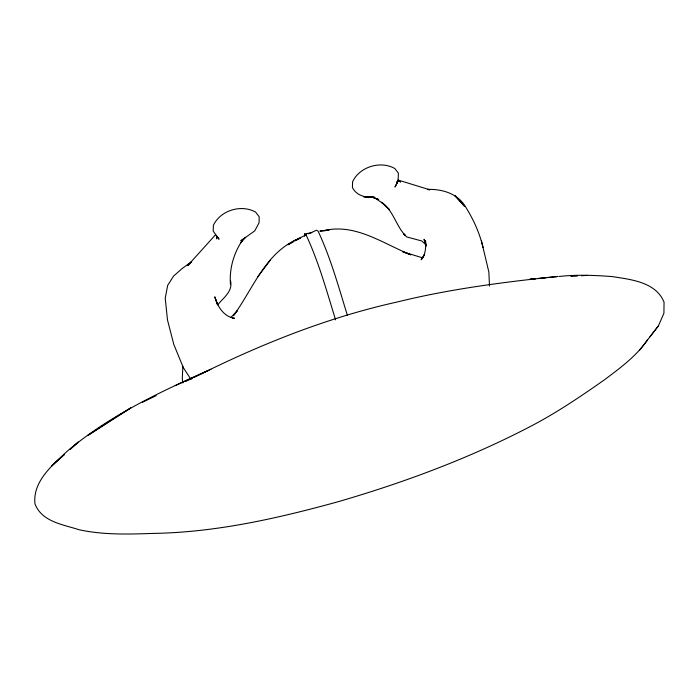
<?xml version="1.0" encoding="UTF-8"?>
<svg xmlns="http://www.w3.org/2000/svg" width="699" height="699" viewBox="0 0 699 699"><rect width="100%" height="100%" fill="white"/><g stroke="black" fill="none" stroke-linecap="round" stroke-linejoin="round"><path stroke-width="1.05" d="M230.452 284.449C229.263 268.897 233.545 253.466 242.291 240.517L240.771 242.754L245.637 237.311L240.84 240.788L254.786 230.836L259.076 222.745L259.189 216.751L255.633 212.138C241.295 203.977 220.36 210.355 213.361 225.375L213.212 231.151L219.049 239.25L217.441 236.804M182.858 366.363L182.282 378.613L182.815 382.93M398.063 181.102L395.057 186.878L398.063 181.102L398.404 173.151L394.839 168.538C380.509 160.377 359.574 166.755 352.576 181.775L352.427 187.55C356.455 195.746 365.918 197.992 374.323 197.153L363.646 196.742L372.986 197.424L378.771 199.538L371.204 196.655L375.913 198.665L382.869 203.444L389.326 209.569L381.637 202.299C393.52 210.626 395.905 225.882 405.507 235.633L403.585 233.746L406.731 236.944L421.777 240.972L426.224 245.087M650.035 336.735L658.423 325.848L663.919 313.248L664.05 302.169C655.88 281.95 630.839 279.513 612.071 276.568C594.482 275.266 576.71 274.489 559.148 276.481M215.624 234.646L187.699 265.603L191.613 261.837M295.135 240.884L300.518 237.975C266.441 250.6 253.737 287.534 234.156 314.733M257.424 277.241L270.338 260.124M233.492 315.765L237.188 310.88L230.88 317.442M210.958 369.29C160.569 391.641 109.699 415.363 67.253 451.17C52.547 465.106 32.643 481.253 34.95 503.778C41.739 521.882 63.041 524.486 79.188 529.772C103.347 534.971 128.17 534.298 152.723 533.416C215.633 532.481 277.486 518.422 337.879 501.795C405.368 482.161 471.615 457.487 533.853 424.643C558.449 411.528 581.524 395.896 604.32 379.906C620.057 368.102 636.352 356.193 647.624 339.775M639.62 350.173L658.423 325.848M217.651 304.904C223.374 297.809 232.977 291.387 230.583 280.858M191.561 261.697L182.36 268.39L173.614 276.018L167.673 285.384L165.226 298.22L167.48 319.897L173.789 344.432L183.374 367.7L191.028 379.505M293.344 241.854L287.971 244.764L295.092 240.246L306.634 234.646M142.413 402.292L156.165 395.66M185.646 381.453L192.522 378.133M194.488 377.189C259.224 344.834 326.713 317.591 397.556 301.916C450.156 288.94 504.18 282.038 558.012 276.393M175.187 385.647L208.241 370.557M308.556 233.798L316.498 230.242L318.062 231.098C330.697 257.983 338.543 286.817 347.333 315.118M304.528 236.192L304.476 234.008L311.771 232.662M327.193 230.198L319.889 231.124L329.212 230.137M535.399 278.709L529.999 279.216L535.382 278.849M537.557 278.508L556.989 276.682M539.689 278.56L543.997 278.272M570.917 276.472L577.374 276.044M581.682 275.756L587.064 275.389M326.075 230.487L324.03 230.609C355.415 223.077 383.026 243.663 410.759 254.733M232.356 318.202L234.541 318.237C223.697 316.778 217.564 306.442 214.776 296.83L217.398 304.581M427.438 189.359C441.27 189.071 455.687 192.767 464.136 204.606C472.699 217.773 479.453 232.243 483.07 247.568M427.613 189.595L429.78 189.787L398.15 180.062M410.75 254.812L402.764 251.789L422.72 257.87L424.573 254.331L421.156 259.783C425.84 254.611 425.918 247.053 425.499 240.473L425.787 244.178M304.476 234.008L306.04 234.864C318.805 262.064 326.73 291.238 335.599 319.88M397.993 180.447L400.579 182.002L397.836 180.272M381.637 202.299L382.869 203.444M425.77 244.143L424.04 239.329L426.145 246.266M216.087 299.827L217.45 304.589M481.462 240.928L488.854 272.025L489.492 286.031M216.445 236.105L216.69 238.892L216.489 235.79M396.7 181.644L396.779 183.584M59.45 458.894L51.377 466.172L64.343 454.542L59.45 458.894M78.122 442.179L70.022 449.448L78.122 442.179M113.168 418.954L87.987 435.337L130.818 407.901L113.168 418.954M459.933 201.12L454.769 195.467L464.695 206.45L459.933 201.12"/></g></svg>
